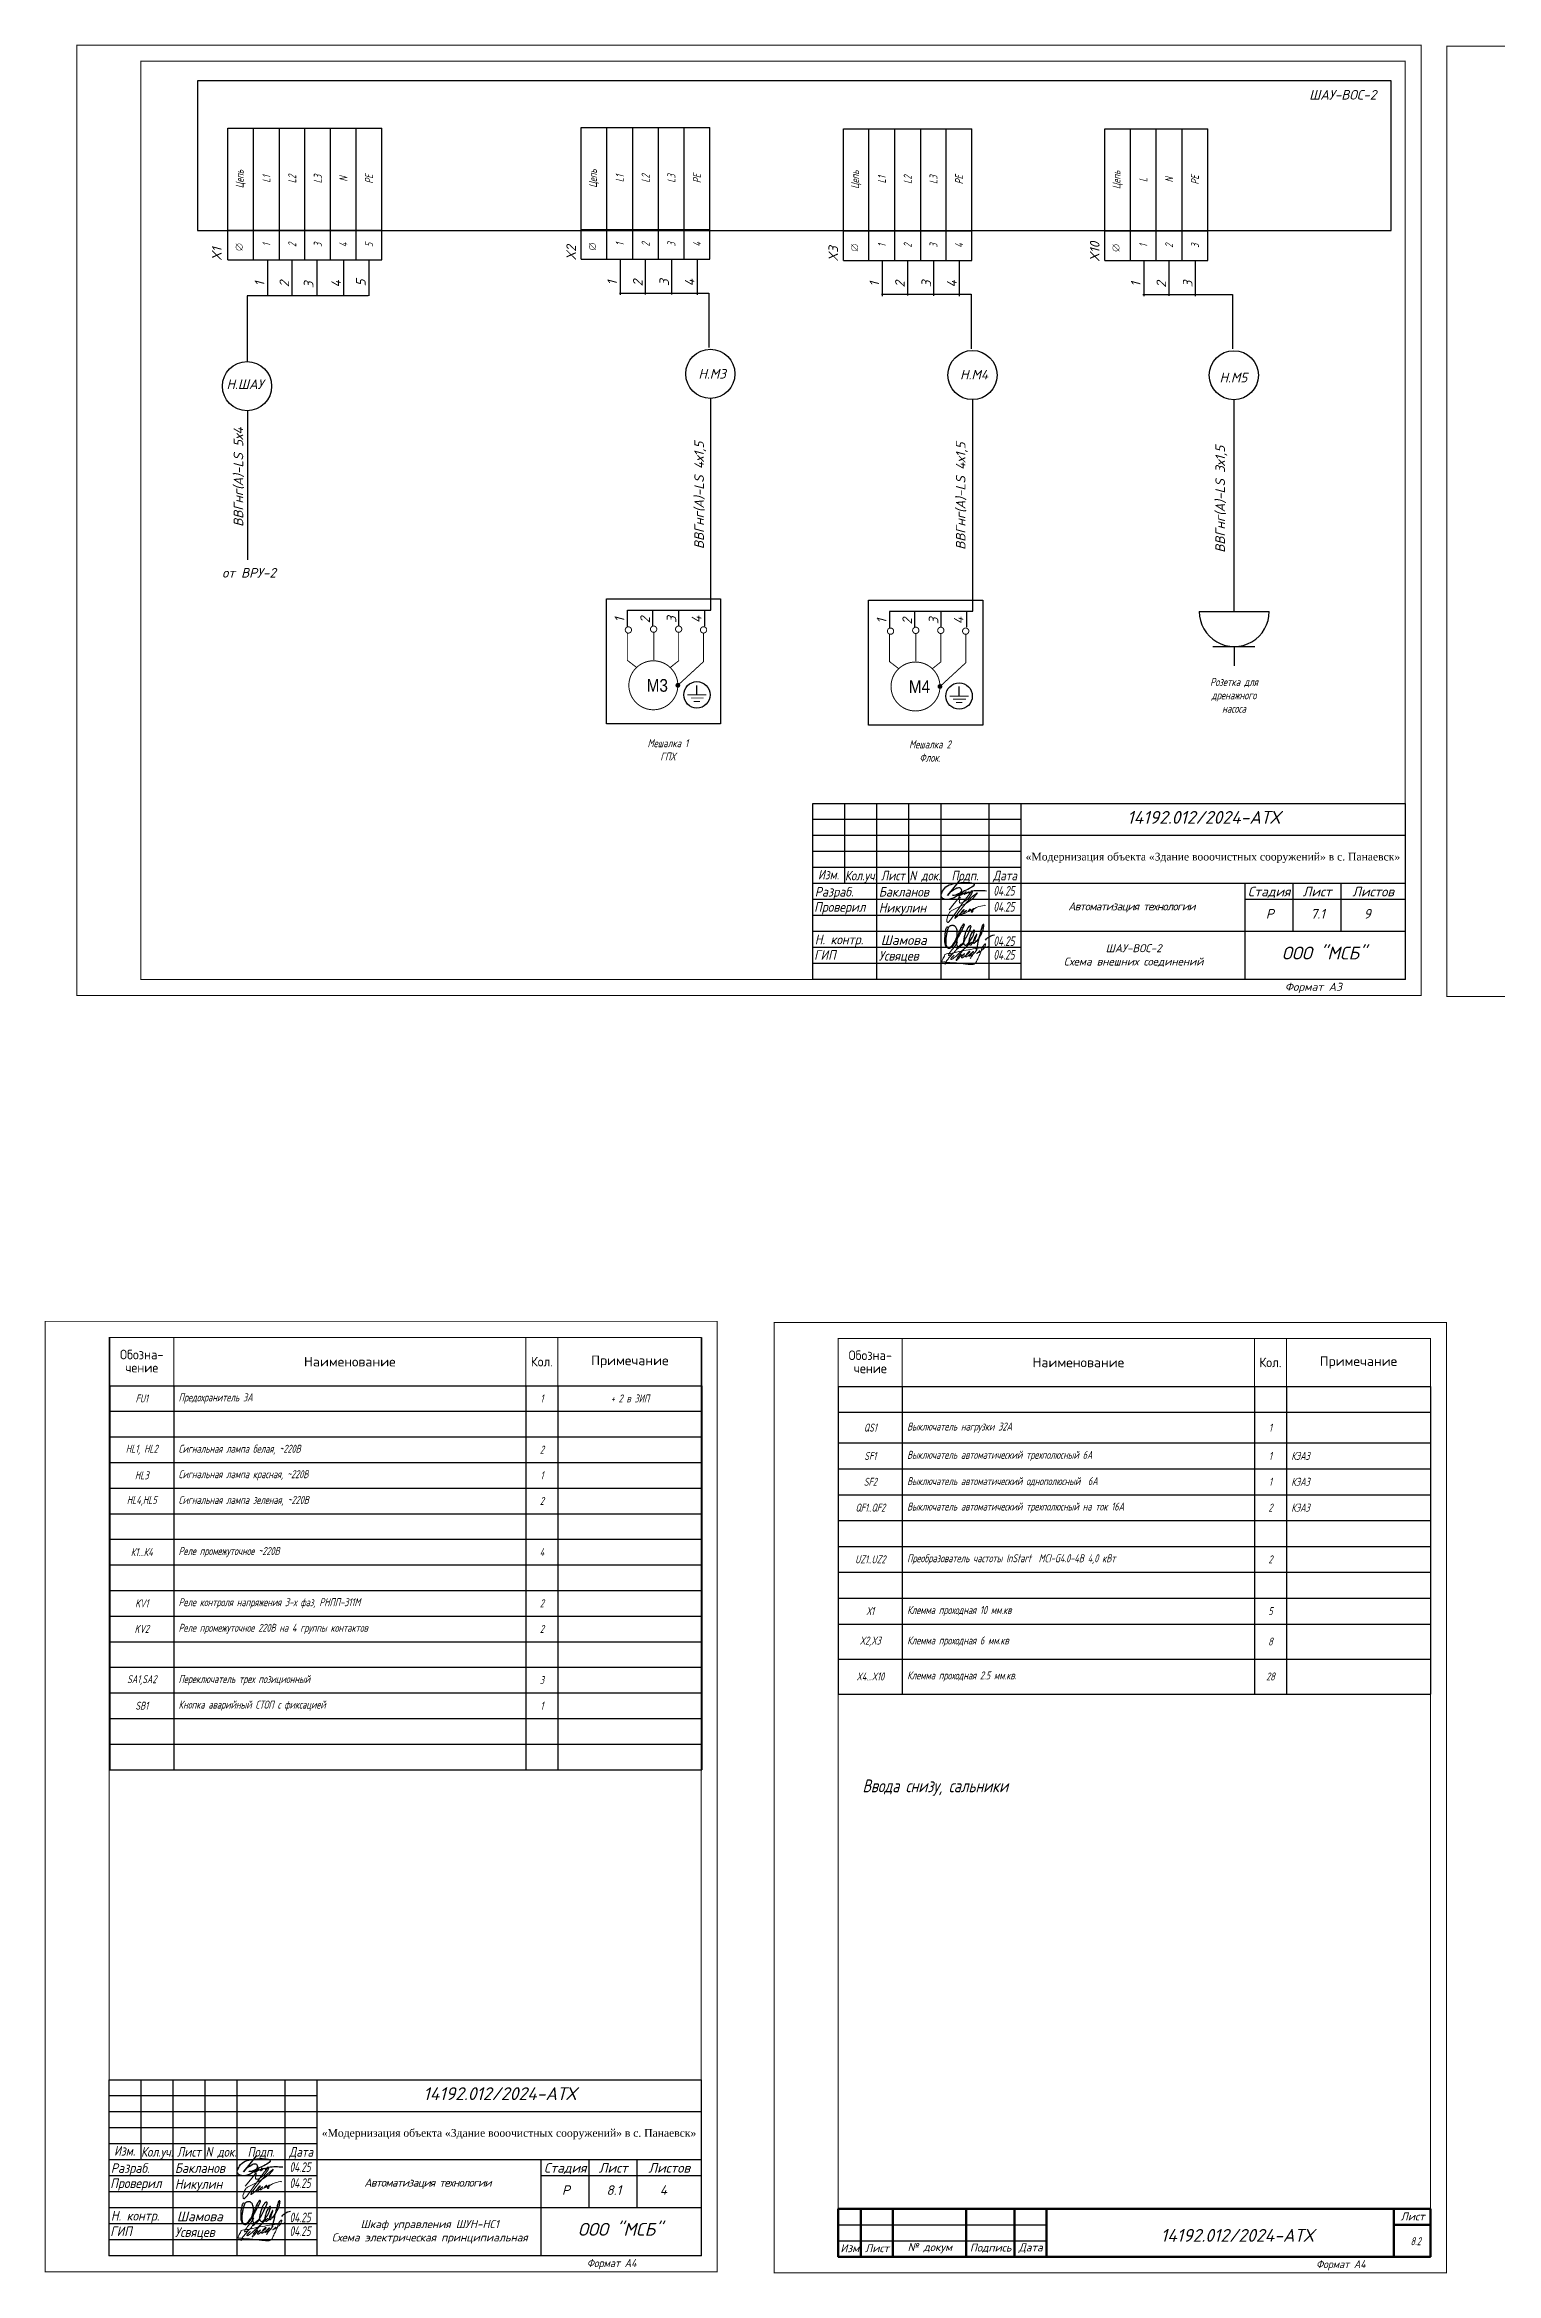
# Model space of a CAD drawing. Header units: millimetres. Extents: x 1510 to 10524, y 7125 to 13164.
# Drawn here: x 3423 to 3876, y 8297 to 8993 of the extents above; entities that cross this region are included whole.
import ezdxf
from ezdxf.enums import TextEntityAlignment as Align

# ---------------------------------------------------------------- set-up
doc = ezdxf.new("R2010")
doc.units = ezdxf.units.MM
doc.header["$LTSCALE"] = 4
doc.set_wipeout_variables(frame=1)
doc.linetypes.add('DASHED', pattern=[0.75, 0.5, -0.25])
doc.linetypes.add('SolidLine', pattern=[0])
for name, color, linetype in [('G', 5, 'Continuous'), ('SYMS', 7, 'Continuous'), ('Вспомогательная', 1, 'Continuous'), ('Текст', 2, 'Continuous')]:
    doc.layers.add(name, color=color, linetype=linetype)
for name, color, linetype, lineweight in [('SHTAMP', 7, 'SolidLine', 25), ('Логотип', 7, 'Continuous', 20), ('Основеая', 5, 'Continuous', 60)]:
    doc.layers.add(name, color=color, linetype=linetype, lineweight=lineweight)
doc.styles.add('Geniso25.100.15', font='geniso.shx', dxfattribs={"oblique": 15, "height": 2.5})
doc.styles.add('ISOCPEUR', font='isocpeui.ttf')
doc.styles.add('SC', font='wromrusc.shx', dxfattribs={"width": 0.8, "height": 2.5})
doc.styles.add('Simplex00.10.00', font='simplex.shx')
doc.styles.add('Simplex25.085.15', font='', dxfattribs={"width": 0.85, "oblique": 15, "height": 2.5})
doc.styles.add('Simplex30.100.00', font='simplex.shx', dxfattribs={"height": 3})
doc.styles.add('ГОСТ', font='isocpeur.ttf', dxfattribs={"oblique": 15})
doc.styles.add('Стиль мой-1', font='', dxfattribs={"width": 0.85, "oblique": 15, "height": 2.5})
doc.styles.get('Simplex25.085.15').set_extended_font_data('GOST type A')
doc.styles.get('Стиль мой-1').set_extended_font_data('GOST type A')

# ---------------------------------------------------------------- blocks, each defined once
blk = doc.blocks.new('*U12')
at = {"color": 0, "linetype": 'Continuous', "lineweight": -2, "const_width": 0.3}
blk.add_lwpolyline([(0, -15), (185, -15), (185, 0), (0, 0)], close=True, dxfattribs=at)
at = {"color": 0, "linetype": 'Continuous', "lineweight": -2, "ltscale": 0.85, "const_width": 0.3}
for points in [[(20, 0), (20, -15)], [(130, 0), (130, -15)], [(140, 0), (140, -15)]]:
    blk.add_lwpolyline(points, dxfattribs=at)
at = {"color": 0, "linetype": 'Continuous', "ltscale": 10, "style": 'Simplex30.100.00', "width": 0.9}
for s, p in [('Обозна-', (10, -5.26)), ('Кол.', (135, -7.5)), ('чение', (10, -9.37))]:
    blk.add_text(s, height=3, dxfattribs=at).set_placement(p, align=Align.MIDDLE)
at = {"color": 0, "linetype": 'Continuous', "ltscale": 10, "style": 'Simplex30.100.00'}
for s, p in [('Наименование', (75, -7.5)), ('Примечание', (162.5, -7.5))]:
    blk.add_text(s, height=3, dxfattribs=at).set_placement(p, align=Align.MIDDLE)
blk = doc.blocks.new('*T226')
at = {"color": 0, "linetype": 'ByBlock', "lineweight": -2, "transparency": 16777216}
for p, q in [((0, 0), (185, 0)), ((0, 0), (0, -120)), ((20, 0), (20, -120)), ((130, 0), (130, -120)), ((140, 0), (140, -120)), ((185, 0), (185, -120)), ((0, -8), (185, -8)), ((0, -16), (185, -16)), ((0, -24), (185, -24)), ((0, -32), (185, -32)), ((0, -40), (185, -40)), ((0, -48), (185, -48)), ((0, -56), (185, -56)), ((0, -64), (185, -64)), ((0, -72), (185, -72)), ((0, -80), (185, -80)), ((0, -88), (185, -88)), ((0, -96), (185, -96)), ((0, -104), (185, -104)), ((0, -112), (185, -112)), ((0, -120), (185, -120))]:
    blk.add_line(p, q, dxfattribs=at)
at = {"color": 0, "linetype": 'Continuous', "lineweight": -2, "transparency": 16777216, "char_height": 2.5, "style": 'Simplex25.085.15'}
for s, insert, width, attachment_point in [('FU1', (10, -4), 17, 5), ('Предохранитель 3А', (21.5, -4), 107, 4), ('1', (135, -4), 7, 5), ('+ 2 в ЗИП', (162.5, -4), 42, 5), ('HL1, HL2', (10, -20), 17, 5), ('Сигнальная лампа белая, ~220B', (21.5, -20), 107, 4), ('2', (135, -20), 7, 5), ('HL3', (10, -28), 17, 5), ('Сигнальная лампа красная, ~220B', (21.5, -28), 107, 4), ('1', (135, -28), 7, 5), ('HL4,HL5', (10, -36), 17, 5), ('Сигнальная лампа зеленая, ~220B', (21.5, -36), 107, 4), ('2', (135, -36), 7, 5), ('К1...К4', (10, -52), 17, 5), ('Реле промежуточное ~220В', (21.5, -52), 107, 4), ('4', (135, -52), 7, 5), ('KV1', (10, -68), 17, 5), ('Реле контроля напряжения 3-х фаз, РНПП-311M', (21.5, -68), 107, 4), ('2', (135, -68), 7, 5), ('KV2', (10, -76), 17, 5), ('Реле промежуточное 220В на 4 группы контактов', (21.5, -76), 107, 4), ('2', (135, -76), 7, 5), ('SA1,SA2', (10, -92), 17, 5), ('Переключатель трех позиционный', (21.5, -92), 107, 4), ('3', (135, -92), 7, 5), ('SB1', (10, -100), 17, 5), ('Кнопка аварийный СТОП с фиксацией', (21.5, -100), 107, 4), ('1', (135, -100), 7, 5)]:
    blk.add_mtext(s, dxfattribs=dict(at, insert=insert, width=width, attachment_point=attachment_point))
blk = doc.blocks.new('Формат А4')
at = {"color": 0, "linetype": 'Continuous', "const_width": 0.3}
for points in [[(0, 0), (210, 0), (210, -297), (0, -297)], [(20, -292), (20, -5), (205, -5), (205, -292)]]:
    blk.add_lwpolyline(points, close=True, dxfattribs=at)
at = {"color": 0, "linetype": 'Continuous', "style": 'Geniso25.100.15', "oblique": 15}
blk.add_text('Формат А4', height=2.5, dxfattribs=at).set_placement((177, -294.25), align=Align.MIDDLE_CENTER)
blk = doc.blocks.new('*T227')
at = {"color": 0, "linetype": 'ByBlock', "lineweight": -2, "transparency": 16777216}
for p, q in [((0, 0), (185, 0)), ((0, 0), (0, -96.11)), ((20, 0), (20, -96.11)), ((130, 0), (130, -96.11)), ((140, 0), (140, -96.11)), ((185, 0), (185, -96.11)), ((0, -8.08), (185, -8.08)), ((0, -17.68), (185, -17.68)), ((0, -25.76), (185, -25.76)), ((0, -33.84), (185, -33.84)), ((0, -41.92), (185, -41.92)), ((0, -50), (185, -50)), ((0, -58.08), (185, -58.08)), ((0, -66.16), (185, -66.16)), ((0, -74.24), (185, -74.24)), ((0, -85.18), (185, -85.18)), ((0, -96.11), (185, -96.11))]:
    blk.add_line(p, q, dxfattribs=at)
at = {"color": 0, "linetype": 'Continuous', "lineweight": -2, "transparency": 16777216, "char_height": 2.5, "style": 'Simplex25.085.15'}
for s, insert, width, attachment_point in [('QS1', (10, -12.88), 17, 5), ('Выключатель нагрузки 32А', (21.5, -12.88), 107, 4), ('1', (135, -12.88), 7, 5), ('SF1', (10, -21.72), 17, 5), ('Выключатель автоматический трехполюсный 6А ', (21.5, -21.72), 107, 4), ('1', (135, -21.72), 7, 5), ('КЭАЗ', (141.5, -21.72), 42, 4), ('SF2', (10, -29.8), 17, 5), ('Выключатель автоматический однополюсный  6А', (21.5, -29.8), 107, 4), ('1', (135, -29.8), 7, 5), ('КЭАЗ', (141.5, -29.8), 42, 4), ('QF1..QF2', (10, -37.88), 17, 5), ('Выключатель автоматический трехполюсный на ток 16А', (21.5, -37.88), 107, 4), ('2', (135, -37.88), 7, 5), ('КЭАЗ', (141.5, -37.88), 42, 4), ('UZ1..UZ2', (10, -54.04), 17, 5), ('Преобразователь частоты InStart  MCI-G4.0-4B 4,0 кВт', (21.5, -54.04), 107, 4), ('2', (135, -54.04), 7, 5), ('Х1', (10, -70.2), 17, 5), ('Клемма проходная 10 мм.кв', (21.5, -70.2), 107, 4), ('5', (135, -70.2), 7, 5), ('X2,X3', (10, -79.71), 17, 5), ('Клемма проходная 6 мм.кв', (21.5, -79.71), 107, 4), ('8', (135, -79.71), 7, 5), ('X4...X10', (10, -90.64), 17, 5), ('Клемма проходная 2.5 мм.кв.', (21.5, -90.64), 107, 4), ('28', (135, -90.64), 7, 5)]:
    blk.add_mtext(s, dxfattribs=dict(at, insert=insert, width=width, attachment_point=attachment_point))
blk = doc.blocks.new('Формат А3')
at = {"color": 0, "linetype": 'Continuous', "const_width": 0.3}
for points in [[(-420, 297), (0, 297), (0, 0), (-420, 0)], [(-400, 5), (-400, 292), (-5, 292), (-5, 5)]]:
    blk.add_lwpolyline(points, close=True, dxfattribs=at)
at = {"color": 0, "linetype": 'Continuous', "style": 'Simplex00.10.00', "oblique": 15}
blk.add_text('Формат А3', height=2.5, dxfattribs=at).set_placement((-33.67, 2.75), align=Align.MIDDLE_CENTER)
blk = doc.blocks.new('*T270')
at = {"color": 0, "linetype": 'ByBlock', "lineweight": -2, "transparency": 16777216}
for p, q in [((0, 0), (0, 41.14)), ((0, 41.14), (48.08, 41.14)), ((8, 0), (8, 41.14)), ((16.08, 0), (16.08, 41.14)), ((24.08, 0), (24.08, 41.14)), ((32.08, 0), (32.08, 41.14)), ((40.08, 0), (40.08, 41.14)), ((48.08, 0), (48.08, 41.14)), ((0, 9.29), (48.08, 9.29))]:
    blk.add_line(p, q, dxfattribs=at)
at = {"color": 0, "lineweight": -2, "transparency": 16777216}
blk.add_line((0, 0), (48.08, 0), dxfattribs=at)
at = {"color": 0, "linetype": 'Continuous', "lineweight": -2, "transparency": 16777216, "char_height": 2.5, "attachment_point": 5, "rotation": 90, "style": 'Simplex25.085.15'}
for s, insert, width in [('Цепь', (4, 25.21), 28.8496), ('L1', (12.04, 25.21), 28.8496), ('L2', (20.08, 25.21), 28.8496), ('L3', (28.08, 25.21), 28.8496), ('N', (36.08, 25.21), 28.8496), ('PE', (44.08, 25.21), 28.8496), ('1', (12.04, 4.64), 6.286), ('2', (20.08, 4.64), 6.286), ('3', (28.08, 4.64), 6.286), ('4', (36.08, 4.64), 6.286), ('5', (44.08, 4.64), 6.286)]:
    blk.add_mtext(s, dxfattribs=dict(at, insert=insert, width=width))
blk = doc.blocks.new('Клеммное соединение')
at = {"linetype": 'Continuous'}
blk.add_wipeout([(0, -1), (-0.44, -0.9), (-0.6, -0.8), (-0.71, -0.7), (-0.8, -0.6), (-0.87, -0.5), (-0.92, -0.4), (-0.95, -0.3), (-0.98, -0.2), (-0.99, -0.1), (-0.99, 0), (-0.99, 0.1), (-0.98, 0.2), (-0.95, 0.3), (-0.92, 0.4), (-0.87, 0.5), (-0.8, 0.6), (-0.71, 0.7), (-0.6, 0.8), (-0.44, 0.9), (0, 1), (0.44, 0.9), (0.6, 0.8), (0.71, 0.7), (0.8, 0.6), (0.87, 0.5), (0.92, 0.4), (0.95, 0.3), (0.98, 0.2), (0.99, 0.1), (1, 0), (0.99, -0.1), (0.98, -0.2), (0.95, -0.3), (0.92, -0.4), (0.87, -0.5), (0.8, -0.6), (0.71, -0.7), (0.6, -0.8), (0.44, -0.9)], dxfattribs=at)
at = {"color": 0, "linetype": 'Continuous', "lineweight": -2, "const_width": 0.15}
blk.add_lwpolyline([(-1.06, -1.06), (1.06, 1.06)], dxfattribs=at)
blk.add_lwpolyline([(-1, 0, 1), (1, 0, 1)], format="xyb", close=True, dxfattribs=at)
blk = doc.blocks.new('*T308')
at = {"color": 0, "linetype": 'ByBlock', "lineweight": -2, "transparency": 16777216}
for p, q in [((0, 0), (0, 41.14)), ((0, 41.14), (40.16, 41.14)), ((8, 0), (8, 41.14)), ((16.08, 0), (16.08, 41.14)), ((24.16, 0), (24.16, 41.14)), ((32.16, 0), (32.16, 41.14)), ((40.16, 0), (40.16, 41.14)), ((0, 9.29), (40.16, 9.29))]:
    blk.add_line(p, q, dxfattribs=at)
at = {"color": 0, "lineweight": -2, "transparency": 16777216}
blk.add_line((0, 0), (40.16, 0), dxfattribs=at)
at = {"color": 0, "linetype": 'Continuous', "lineweight": -2, "transparency": 16777216, "char_height": 2.5, "attachment_point": 5, "rotation": 90, "style": 'Simplex25.085.15'}
for s, insert, width in [('Цепь', (4, 25.21), 28.8496), ('L1', (12.04, 25.21), 28.8496), ('L2', (20.12, 25.21), 28.8496), ('L3', (28.16, 25.21), 28.8496), ('PE', (36.16, 25.21), 28.8496), ('1', (12.04, 4.64), 6.286), ('2', (20.12, 4.64), 6.286), ('3', (28.16, 4.64), 6.286), ('4', (36.16, 4.64), 6.286)]:
    blk.add_mtext(s, dxfattribs=dict(at, insert=insert, width=width))
blk = doc.blocks.new('*T309')
at = {"color": 0, "linetype": 'ByBlock', "lineweight": -2, "transparency": 16777216}
for p, q in [((0, 0), (0, 41.14)), ((0, 41.14), (40.16, 41.14)), ((8, 0), (8, 41.14)), ((16.08, 0), (16.08, 41.14)), ((24.16, 0), (24.16, 41.14)), ((32.16, 0), (32.16, 41.14)), ((40.16, 0), (40.16, 41.14)), ((0, 9.29), (40.16, 9.29))]:
    blk.add_line(p, q, dxfattribs=at)
at = {"color": 0, "lineweight": -2, "transparency": 16777216}
blk.add_line((0, 0), (40.16, 0), dxfattribs=at)
at = {"color": 0, "linetype": 'Continuous', "lineweight": -2, "transparency": 16777216, "char_height": 2.5, "attachment_point": 5, "rotation": 90, "style": 'Simplex25.085.15'}
for s, insert, width in [('Цепь', (4, 25.21), 28.8496), ('L1', (12.04, 25.21), 28.8496), ('L2', (20.12, 25.21), 28.8496), ('L3', (28.16, 25.21), 28.8496), ('PE', (36.16, 25.21), 28.8496), ('1', (12.04, 4.64), 6.286), ('2', (20.12, 4.64), 6.286), ('3', (28.16, 4.64), 6.286), ('4', (36.16, 4.64), 6.286)]:
    blk.add_mtext(s, dxfattribs=dict(at, insert=insert, width=width))
blk = doc.blocks.new('A$C67075CCA')
at = {"layer": 'Логотип', "color": 145, "lineweight": 15}
for points in [[(4.88, 7.15), (4.1, 5.86), (2.99, 4.52), (2.4, 3.68), (2.24, 3.43), (2.06, 3.04), (2.09, 2.83), (2.4, 2.91), (3.21, 3.31), (4.29, 4.43), (5.38, 5.75), (5.81, 6.13), (6.33, 6.54), (6.55, 6.54), (5.84, 5.79), (5.18, 5.15), (4.56, 4.72)], [(3.85, 2.96), (3.53, 2.68), (3.08, 2.24), (2.83, 1.9), (2.75, 1.71), (2.79, 1.65), (2.95, 1.64), (3.35, 1.85), (4.3, 2.56), (5.36, 3.53), (7.27, 5.24), (8.03, 6.02), (8.99, 6.81), (9.2, 6.98), (9.24, 7.01), (9.25, 6.99), (9.21, 6.9), (8.53, 6.44), (7.95, 5.92), (7.42, 5.36), (7.06, 5), (6.35, 4.19), (5.74, 3.39), (5.13, 2.67), (4.85, 2.31), (4.82, 2.18), (5.11, 2.48), (5.52, 3.04), (5.85, 3.26), (6, 3.24), (6, 3.11), (5.91, 2.85), (5.34, 2.13), (5.01, 1.71), (4.71, 1.42), (4.56, 1.3), (4.41, 1.33), (4.46, 1.45), (4.98, 2.24), (5.36, 2.86), (5.72, 3.19), (5.88, 3.25), (6.02, 3.24), (6.01, 3.12), (5.9, 2.8), (5.69, 2.53), (6.01, 2.74), (6.37, 2.96), (6.66, 3.1), (6.9, 3.35), (7.01, 3.43), (6.51, 2.86), (6.32, 2.66), (6.17, 2.44), (6.09, 2.28), (6.13, 2.11), (6.38, 2.15), (6.94, 2.57), (7.7, 3.08), (8.14, 3.43), (8.54, 3.78), (8.69, 3.97), (8.74, 4.1), (8.74, 4.22), (8.66, 4.24), (8.5, 4.12), (8.16, 3.8), (7.63, 3.18), (7.39, 2.73), (7.35, 2.5), (7.41, 2.44), (7.86, 2.6), (8.91, 3.21), (9.49, 3.64), (9.77, 3.84), (9.86, 4.07), (9.83, 4.12), (9.5, 3.85), (9.17, 3.56), (8.65, 3.08), (8.43, 2.78), (8.45, 2.66), (8.58, 2.67), (8.85, 2.79), (9.04, 2.91), (9.31, 3.07), (10.08, 3.6), (10.49, 4.02), (10.78, 4.43), (10.95, 4.69), (10.77, 4.55), (10.55, 4.25), (9.5, 2.9), (8.83, 1.86)], [(14.68, 5.88), (14.59, 5.72), (14.32, 5.54), (13.9, 5.39), (12.32, 5.25), (10.52, 5.01), (7.58, 4.53), (4.57, 3.92), (2.69, 3.51), (0.99, 3.21), (0.97, 3.2), (0.91, 3.09), (0.75, 2.64), (0.39, 2.01), (0.17, 1.5), (0, 1.08), (0.06, 0.83), (0.58, 0.87), (0.94, 0.82), (2.5, 0.66), (6.63, 0.27), (7.37, 0.17), (8.98, 0.01), (9.73, 0.04), (10.43, 0.44), (11, 1.49), (11.66, 2.81), (12.3, 4.37), (12.76, 5.66), (13.17, 6.18), (13.37, 6.43), (13.51, 6.47), (13.61, 6.44), (13.65, 6.35), (13.6, 6.17), (13.32, 5.44), (12.94, 4.91), (12.31, 4.31), (12.02, 4.04), (11.74, 3.86), (11.47, 3.65), (11.51, 3.77), (11.6, 3.93), (11.7, 4.03), (11.81, 4.16), (11.84, 4.27), (11.84, 4.31), (11.73, 4.27), (11.59, 4.09), (11.5, 3.97), (11.22, 3.77), (11.07, 3.64), (10.85, 3.5), (10.75, 3.43)], [(0.98, 0.05), (0.95, 0.22), (1.03, 0.5), (1.34, 1.02), (2.08, 1.97), (2.48, 2.42), (3.02, 3.02), (3.29, 3.36), (3.48, 3.5)]]:
    blk.add_spline(points, degree=3, dxfattribs=at)
blk = doc.blocks.new('Подпись Шамова')
for points in [[(107, 385), (99, 387), (86, 381), (75, 364), (65, 338), (55, 284), (48, 215), (46, 134), (49, 94), (69, 32), (78, 25), (108, 14), (122, 16), (163, 38), (191, 65), (217, 102), (244, 149), (265, 206), (271, 234), (274, 270), (273, 296), (270, 326), (260, 362), (248, 381), (236, 397), (222, 405), (205, 412), (179, 412), (156, 407), (137, 399), (123, 385), (114, 371), (98, 331), (91, 301), (81, 261), (76, 231), (70, 193), (67, 137), (69, 83), (70, 67), (89, 27), (94, 19), (110, 10), (127, 5), (150, 12), (175, 30), (198, 55), (219, 84), (236, 110), (268, 163), (302, 226), (344, 304), (377, 367), (394, 404), (398, 416), (399, 425), (396, 432), (389, 435), (378, 433), (369, 421), (358, 404), (338, 370), (320, 333), (309, 305), (297, 272), (287, 240), (278, 206), (271, 180), (261, 145), (259, 113), (259, 82), (262, 59), (275, 38), (288, 31), (305, 31), (332, 50), (373, 98), (405, 145), (463, 257), (505, 345), (517, 386), (518, 400), (512, 408), (502, 408), (488, 402), (470, 383), (441, 337), (420, 290), (400, 227), (385, 162), (382, 113), (385, 91), (391, 76), (403, 65), (417, 60), (437, 65), (458, 84), (474, 100), (541, 197), (560, 241), (575, 291), (580, 316), (578, 325), (572, 328), (565, 327), (557, 322), (552, 313), (528, 278), (507, 242), (494, 202), (480, 149), (477, 118), (483, 84), (489, 70), (500, 65), (519, 68), (532, 83), (559, 113), (582, 150), (598, 184), (610, 219), (619, 246), (621, 253), (621, 257), (618, 258), (616, 256), (613, 251), (579, 193), (564, 154), (559, 123), (556, 100), (561, 94), (568, 93), (573, 95), (580, 98), (596, 116), (608, 140), (610, 143), (610, 138), (611, 130), (620, 131), (631, 140), (633, 149), (689, 232), (730, 320), (742, 387), (749, 421), (743, 428), (736, 429), (726, 426), (716, 410), (699, 343), (680, 266), (659, 194), (643, 127), (622, 22), (609, -30)], [(777, 150), (800, 186), (853, 220), (894, 238), (935, 243)]]:
    blk.add_open_spline(points, degree=3)
blk = doc.blocks.new('A$C29F847F9')
at = {"color": 152, "ltscale": 1.2, "true_color": 0x2776bb}
for points in [[(72.37, 39.99), (68.43, 34.92), (69.46, 36.25), (70.34, 36.77), (71.05, 37.19, -0.161841), (72.21, 37.44, -0.186099), (72.48, 37.3, -0.075514), (72.68, 36.98, -0.216259), (72.68, 36.26, -0.120334), (71.72, 35.04, -0.109582), (69.08, 33.77, -0.149262), (67.29, 33.89, -0.221189), (66.44, 34.77, -0.16991), (66.44, 35.31, -0.086161), (67.49, 37.2, -0.173054), (69.54, 38.45, -0.059791), (73.56, 39.07, -0.04244), (76.04, 38.93, -0.162135), (76.72, 38.52, -0.37027), (76.72, 38.26, -0.102303), (75.24, 37.11, -0.004186), (71.29, 35.23, -0.088346), (70.48, 35.01, -0.042303), (70.22, 35.01, -0.246683), (70.04, 35.13, -0.460105)], [(72.59, 36.07, 0.022452), (72.32, 35.71, 0.097345), (71.81, 35.01, 0.63499), (71.97, 34.88, -1.190143)], [(71.97, 34.88), (72.21, 34.98, 0.188512), (73.19, 35.92, 0.453926), (73.14, 36.03, 0.310824), (73.04, 36, -0.174295), (72.95, 35.95, 0.334422), (72.41, 35.32, 0.590758), (72.56, 35.23, 0.045009), (73.65, 35.7, 0.07665), (74.17, 35.97, 0.482644), (74.21, 36.09, 0.366251), (74.05, 36.04, 0.060409), (73.69, 35.56, 0.357599), (73.7, 35.41, 0.358337), (73.82, 35.4, -0.011147), (74.32, 35.73, -0.051922), (75.05, 36.13, -0.478557), (75.22, 35.99, -0.265314), (75.14, 35.79, 0.591196), (75.16, 35.65, 0.280952), (75.4, 35.76, -0.013193), (75.69, 36.03, -0.432577), (75.85, 35.95, -1.613204)], [(72.85, 36.14), (72.59, 36.07, 2.56207)], [(75.85, 35.95), (75.82, 36.07, -0.010959), (75.79, 36.2, -0.234724), (75.82, 36.33, -0.184073), (76.01, 36.42, -0.003337), (76.21, 36.44, -0.058082), (80.63, 36.46, 0.074997)]]:
    blk.add_lwpolyline(points, format="xyb", dxfattribs=at)
blk = doc.blocks.new('A$C79DB0C6F')
at = {"color": 152, "lineweight": 20, "true_color": 0x2956c7}
for points in [[(613, 746, -0.73312), (607, 741), (578, 719), (540, 673), (510, 639), (452, 562), (361, 439), (272, 310), (180, 180), (132, 119), (97, 71), (35, 2, -0.100988), (31, 1, -0.161834), (23, 1, -0.001469), (16, 3, -0.175359), (8, 9, -0.045194), (3, 19, -0.086422), (1, 31), (0, 75), (4, 97), (17, 132), (39, 191), (66, 238, -0.087354), (124, 286), (297, 376), (390, 422), (472, 467), (542, 515), (629, 585), (700, 662), (721, 689, 0.098126), (728, 705, 0.455827), (726, 708, 0.15115), (723, 707, 0.051196), (709, 698), (634, 638), (578, 590), (485, 496), (397, 395), (262, 219), (199, 130), (191, 107, 0.114927), (191, 102, 0.234495), (193, 99, 0.374813), (198, 100), (243, 133), (305, 192), (351, 233), (381, 260), (407, 288), (415, 299, 0.118842), (418, 307, 0.254739), (417, 310, 0.245642), (414, 310, 0.022403), (406, 305), (401, 300), (384, 285), (371, 271), (333, 222), (322, 200), (319, 187, 0.212582), (320, 178, 0.263419), (328, 175, 0.109136), (338, 178, -0.005821), (353, 187), (382, 210), (423, 243), (451, 265), (472, 282), (472, 282), (473, 283, 0.390176), (473, 285, 0.271409), (470, 286, 0.034608), (467, 285, 0.081315), (453, 276, 0.016447), (419, 244, 0.122885), (409, 227, 0.174246), (409, 222, 0.181996), (414, 216, 0.324797), (441, 221), (510, 263), (549, 296), (566, 313, 0.257376), (567, 320, 0.432429), (561, 323, 0.070085), (552, 319, 0.079528), (546, 313, 0.004304), (533, 298, -0.01347), (516, 277, 0.221294), (513, 266, 0.154784), (515, 262, 0.251335), (518, 261, 0.054773), (526, 263, 0.035588), (554, 277, -0.002299), (606, 309, 0.060578), (637, 333), (628, 324), (624, 300), (622, 262, -0.152366), (616, 250, -0.170899), (608, 245, -0.141236), (599, 245, -0.175613), (587, 254, -0.291557), (598, 278, 0.049563), (614, 289, -0.05737), (648, 319, -0.045914), (729, 368, -0.02907), (899, 411, -0.09752), (930, 409, -2.988942)], [(56, 303), (180, 453), (301, 609, -0.646336), (318, 605, -0.134175), (315, 574), (301, 515, 0.147399), (303, 488, 0.115209), (314, 470, 0.261253), (330, 466, 0.00194), (381, 479), (453, 526), (512, 572), (534, 596), (604, 693), (620, 736, 0.517761), (613, 746, -0.712166)]]:
    blk.add_lwpolyline(points, format="xyb", dxfattribs=at)
blk = doc.blocks.new('*T411')
at = {"color": 0, "linetype": 'ByBlock', "lineweight": -2, "transparency": 16777216}
for p, q in [((0, 0), (0, 41.14)), ((0, 41.14), (32.16, 41.14)), ((8, 0), (8, 41.14)), ((16.08, 0), (16.08, 41.14)), ((24.16, 0), (24.16, 41.14)), ((32.16, 0), (32.16, 41.14)), ((0, 9.29), (32.16, 9.29))]:
    blk.add_line(p, q, dxfattribs=at)
at = {"color": 0, "lineweight": -2, "transparency": 16777216}
blk.add_line((0, 0), (32.16, 0), dxfattribs=at)
at = {"color": 0, "linetype": 'Continuous', "lineweight": -2, "transparency": 16777216, "char_height": 2.5, "attachment_point": 5, "rotation": 90, "style": 'Simplex25.085.15'}
for s, insert, width in [('Цепь', (4, 25.21), 28.8496), ('L', (12.04, 25.21), 28.8496), ('N', (20.12, 25.21), 28.8496), ('PE', (28.16, 25.21), 28.8496), ('1', (12.04, 4.64), 6.286), ('2', (20.12, 4.64), 6.286), ('3', (28.16, 4.64), 6.286)]:
    blk.add_mtext(s, dxfattribs=dict(at, insert=insert, width=width))

msp = doc.modelspace()

# ---------------------------------------------------------------- linework, layer by layer
at = {"color": 7, "ltscale": 0.2}
msp.add_lwpolyline([(3470.45, 8935.16), (3843.29, 8935.16), (3843.29, 8981.99), (3470.45, 8981.99)], close=True, dxfattribs=at)
at = {"ltscale": 1.2}
for points in [[(3598.19, 8820.09), (3633.83, 8820.09), (3633.83, 8781.04), (3598.19, 8781.04)], [(3680.07, 8819.72), (3715.72, 8819.72), (3715.72, 8780.67), (3680.07, 8780.67)]]:
    msp.add_lwpolyline(points, close=True, dxfattribs=at)
at = {"color": 0, "linetype": 'DASHED', "const_width": 0.298}
for points in [[(3605.04, 8809.4, 1), (3605.04, 8811.35, 1)], [(3612.92, 8809.65, 1), (3612.92, 8811.61, 1)], [(3620.75, 8809.65, 1), (3620.75, 8811.61, 1)], [(3628.52, 8809.41, 1), (3628.52, 8811.37, 1)], [(3686.93, 8809.02, 1), (3686.93, 8810.98, 1)], [(3694.81, 8809.27, 1), (3694.81, 8811.23, 1)], [(3702.63, 8809.27, 1), (3702.63, 8811.23, 1)], [(3710.41, 8809.03, 1), (3710.41, 8810.99, 1)]]:
    msp.add_lwpolyline(points, format="xyb", close=True, dxfattribs=at)
for points in [[(3604.71, 8809.31), (3604.71, 8809.55)], [(3686.6, 8808.94), (3686.6, 8809.17)]]:
    msp.add_lwpolyline(points, dxfattribs=at)
at = {"linetype": 'Continuous', "const_width": 0.298}
for points in [[(3612.96, 8809.74), (3612.96, 8800.94)], [(3604.71, 8809.45), (3604.71, 8800.8)], [(3686.6, 8809.08), (3686.6, 8800.42)], [(3694.85, 8809.36), (3694.85, 8800.57)], [(3623.47, 8790.1), (3629.44, 8790.1)], [(3624.61, 8789.11), (3628.59, 8789.11)], [(3705.36, 8789.73), (3711.33, 8789.73)], [(3706.49, 8788.73), (3710.47, 8788.73)], [(3625.46, 8788.06), (3627.45, 8788.06)], [(3707.35, 8787.69), (3709.34, 8787.69)]]:
    msp.add_lwpolyline(points, dxfattribs=at)
at = {"color": 0, "linetype": 'Continuous', "const_width": 0.298}
for points in [[(3620.75, 8809.65), (3620.75, 8800.6), (3620.75, 8800.6)], [(3628.52, 8809.41), (3628.52, 8800.41), (3628.52, 8800.41)], [(3702.63, 8809.27), (3702.63, 8800.22), (3702.63, 8800.22)], [(3710.41, 8809.03), (3710.41, 8800.04), (3710.41, 8800.04)]]:
    msp.add_lwpolyline(points, dxfattribs=at)
at = {"linetype": 'ByBlock', "const_width": 0.3}
for points in [[(3604.68, 8800.91), (3607.6, 8798.66)], [(3620.88, 8800.85), (3618.11, 8798.64)], [(3628.54, 8800.5), (3620.49, 8793.09)], [(3686.56, 8800.53), (3689.49, 8798.29)], [(3702.77, 8800.48), (3699.99, 8798.26)], [(3710.43, 8800.12), (3702.38, 8792.71)]]:
    msp.add_lwpolyline(points, dxfattribs=at)
for points in [[(3605.19, 8793.09, 1), (3620.49, 8793.09, 1)], [(3687.08, 8792.71, 1), (3702.38, 8792.71, 1)]]:
    msp.add_lwpolyline(points, format="xyb", close=True, dxfattribs=at)
at = {"linetype": 'Continuous', "const_width": 0.746}
for points in [[(3620.12, 8793.09, 1), (3620.86, 8793.09, 1)], [(3702, 8792.71, 1), (3702.75, 8792.71, 1)]]:
    msp.add_lwpolyline(points, format="xyb", close=True, dxfattribs=at)
at = {"ltscale": 1.2}
for points in [[(3626.46, 8790.1), (3626.46, 8793.07)], [(3708.35, 8789.73), (3708.35, 8792.7)]]:
    msp.add_lwpolyline(points, dxfattribs=at)
for centre in [(3626.46, 8790.1), (3708.35, 8789.73)]:
    msp.add_circle(centre, 4.12, dxfattribs=at)
at = {"layer": 'G', "color": 3, "ltscale": 0.2}
msp.add_line((3486.05, 8878.85), (3486.05, 8832.29), dxfattribs=at)
at = {"layer": 'G', "color": 0}
for points in [[(3783.39, 8816.17), (3805.23, 8816.17)], [(3787.57, 8805.17), (3800.72, 8805.17)], [(3794.31, 8805.17), (3794.31, 8799.16)]]:
    msp.add_lwpolyline(points, dxfattribs=at)
msp.add_arc((3794.31, 8816.09), 10.92, 179.56295, 0.43705, dxfattribs=at)
at = {"layer": 'SHTAMP', "color": 0}
for points in [[(3662.7, 8756.13), (3847.7, 8756.13), (3847.7, 8701.13), (3662.7, 8701.13), (3662.7, 8756.13)], [(3672.7, 8731.13), (3672.7, 8756.13)], [(3682.7, 8701.13), (3682.7, 8756.13)], [(3692.7, 8731.13), (3692.7, 8756.13)], [(3702.7, 8701.13), (3702.7, 8756.13)], [(3717.7, 8701.13), (3717.7, 8756.13)], [(3727.7, 8701.13), (3727.7, 8756.13)], [(3727.7, 8751.13), (3662.7, 8751.13)], [(3727.7, 8746.13), (3662.7, 8746.13)], [(3727.7, 8741.13), (3662.7, 8741.13)], [(3847.7, 8746.13), (3727.7, 8746.13)], [(3727.7, 8736.13), (3662.7, 8736.13)], [(3847.7, 8731.13), (3662.7, 8731.13)], [(3727.7, 8726.13), (3662.7, 8726.13)], [(3797.7, 8701.13), (3797.7, 8731.13)], [(3847.7, 8726.13), (3797.7, 8726.13)], [(3812.7, 8716.13), (3812.7, 8731.13)], [(3827.7, 8716.13), (3827.7, 8731.13)], [(3727.7, 8721.13), (3662.7, 8721.13)], [(3727.7, 8716.13), (3662.7, 8716.13)], [(3847.7, 8716.13), (3727.7, 8716.13)], [(3727.7, 8711.13), (3662.7, 8711.13)], [(3727.7, 8706.13), (3662.7, 8706.13)], [(3442.81, 8357.35), (3627.81, 8357.35), (3627.81, 8302.35), (3442.81, 8302.35), (3442.81, 8357.35)], [(3452.81, 8332.35), (3452.81, 8357.35)], [(3462.81, 8302.35), (3462.81, 8357.35)], [(3472.81, 8332.35), (3472.81, 8357.35)], [(3482.81, 8302.35), (3482.81, 8357.35)], [(3497.81, 8302.35), (3497.81, 8357.35)], [(3507.81, 8302.35), (3507.81, 8357.35)], [(3507.81, 8352.35), (3442.81, 8352.35)], [(3507.81, 8347.35), (3442.81, 8347.35)], [(3627.81, 8347.35), (3507.81, 8347.35)], [(3507.81, 8342.35), (3442.81, 8342.35)], [(3507.81, 8337.35), (3442.81, 8337.35)], [(3627.81, 8332.35), (3442.81, 8332.35)], [(3577.81, 8302.35), (3577.81, 8332.35)], [(3592.81, 8317.35), (3592.81, 8332.35)], [(3607.81, 8317.35), (3607.81, 8332.35)], [(3507.81, 8327.35), (3442.81, 8327.35)], [(3507.81, 8322.35), (3442.81, 8322.35)], [(3627.81, 8327.35), (3577.81, 8327.35)], [(3507.81, 8317.35), (3442.81, 8317.35)], [(3627.81, 8317.35), (3507.81, 8317.35)], [(3507.81, 8312.35), (3442.81, 8312.35)], [(3507.81, 8307.35), (3442.81, 8307.35)]]:
    msp.add_lwpolyline(points, dxfattribs=at)
at = {"layer": 'SYMS', "linetype": 'Continuous', "ltscale": 0.2}
for p, q in [((3492.32, 8925.9), (3492.32, 8914.74)), ((3499.91, 8925.9), (3499.91, 8914.91)), ((3507.66, 8926.07), (3507.66, 8914.91)), ((3516.09, 8925.84), (3516.09, 8914.85)), ((3523.98, 8925.92), (3523.98, 8914.76)), ((3602.47, 8926.21), (3602.47, 8915.05)), ((3610.33, 8926.21), (3610.33, 8915.22)), ((3618.51, 8926.21), (3618.51, 8915.14)), ((3626.49, 8926.12), (3626.49, 8915.05)), ((3684.36, 8925.84), (3684.36, 8914.68)), ((3692.22, 8925.84), (3692.22, 8914.85)), ((3700.4, 8925.84), (3700.4, 8914.77)), ((3708.38, 8925.74), (3708.38, 8914.68)), ((3766.02, 8925.78), (3766.02, 8914.62)), ((3773.88, 8925.78), (3773.88, 8914.79)), ((3782.07, 8925.78), (3782.07, 8914.71)), ((3604.7, 8816.52), (3604.7, 8811.5)), ((3612.55, 8816.52), (3612.55, 8811.67)), ((3620.74, 8816.52), (3620.74, 8811.59)), ((3628.77, 8816.52), (3628.77, 8811.59)), ((3686.58, 8816.15), (3686.58, 8811.13)), ((3694.44, 8816.15), (3694.44, 8811.29)), ((3702.63, 8816.15), (3702.63, 8811.22)), ((3710.66, 8816.15), (3710.66, 8811.22))]:
    msp.add_line(p, q, dxfattribs=at)
at = {"layer": 'SYMS', "linetype": 'Continuous', "lineweight": 30, "ltscale": 0.2}
for points in [[(3523.78, 8914.75), (3485.91, 8914.75), (3485.91, 8894.21)], [(3602.22, 8915.66), (3630.22, 8915.66), (3630.22, 8898.64)], [(3684.11, 8915.28), (3712.11, 8915.28), (3712.11, 8898.26)], [(3765.77, 8915.22), (3793.77, 8915.22), (3793.77, 8898.2)], [(3604.76, 8816.61), (3630.76, 8816.61), (3630.76, 8882.68)], [(3686.65, 8816.23), (3712.65, 8816.23), (3712.65, 8882.31)], [(3794.31, 8816.17), (3794.31, 8816.17), (3794.31, 8882.25)]]:
    msp.add_lwpolyline(points, dxfattribs=at)
at = {"layer": 'SYMS', "linetype": 'Continuous', "ltscale": 0.2}
for centre in [(3485.91, 8886.53), (3630.64, 8890.39), (3712.53, 8890.02), (3794.19, 8889.96)]:
    msp.add_circle(centre, 7.68, dxfattribs=at)
at = {"layer": 'Вспомогательная', "color": 7}
for p, q in [((3670.61, 8312.02), (3735.61, 8312.02)), ((3670.61, 8307.02), (3735.61, 8307.02)), ((3670.61, 8302.02), (3735.61, 8302.02))]:
    msp.add_line(p, q, dxfattribs=at)
at = {"layer": 'Основеая', "color": 7}
for p, q in [((3670.61, 8317.02), (3670.61, 8302.02)), ((3855.61, 8317.02), (3670.61, 8317.02)), ((3677.61, 8317.02), (3677.61, 8302.02)), ((3687.61, 8317.02), (3687.61, 8302.02)), ((3710.61, 8317.02), (3710.61, 8302.02)), ((3725.61, 8317.02), (3725.61, 8302.02)), ((3735.61, 8317.02), (3735.61, 8302.02)), ((3844.18, 8317.02), (3844.18, 8302.02)), ((3855.61, 8317.02), (3855.61, 8302.02)), ((3844.18, 8312.02), (3855.61, 8312.02)), ((3855.61, 8302.02), (3670.61, 8302.02))]:
    msp.add_line(p, q, dxfattribs=at)

# ---------------------------------------------------------------- block references
for name, p in [('Формат А3', (3852.7, 8696.13)), ('Формат А3', (4280.68, 8695.81)), ('*T270', (3479.93, 8926.04)), ('*T308', (3590.3, 8926.21)), ('*T309', (3672.19, 8925.84)), ('*T411', (3753.85, 8925.78)), ('Формат А4', (3422.81, 8594.35)), ('Формат А4', (3650.61, 8594.02)), ('*U12', (3443.02, 8589.25)), ('*U12', (3670.61, 8589.02)), ('*T226', (3443.02, 8574.25)), ('*T227', (3670.61, 8574.02))]:
    msp.add_blockref(name, p)
at = {"ltscale": 1.2}
for name, p in [('A$C29F847F9', (3636.31, 8692.44)), ('A$C67075CCA', (3703, 8705.81)), ('A$C29F847F9', (3416.42, 8293.66)), ('A$C67075CCA', (3483.11, 8307.03))]:
    msp.add_blockref(name, p, dxfattribs=at)
for name, p, xscale, yscale, zscale in [('A$C79DB0C6F', (3704.52, 8718.99), 0.013, 0.013, 1.3), ('Подпись Шамова', (3703, 8710.81), 0.01754436356043352, 0.01754436356043352, 0.01754436356043352), ('A$C79DB0C6F', (3484.64, 8320.21), 0.013, 0.013, 1.3), ('Подпись Шамова', (3483.11, 8312.03), 0.01754436356043352, 0.01754436356043352, 0.01754436356043352)]:
    msp.add_blockref(name, p, dxfattribs=dict(xscale=xscale, yscale=yscale, zscale=zscale))

# ---------------------------------------------------------------- texts
at = {"linetype": 'Continuous', "style": 'SC', "width": 0.9}
for s, p in [('M3', (3610.74, 8791.06)), ('M4', (3692.63, 8790.68))]:
    msp.add_text(s, height=3.98, dxfattribs=at).set_placement(p)
at = {"color": 7, "lineweight": 25, "insert": (3849.37, 8308.18), "char_height": 2.5, "attachment_point": 1, "style": 'Стиль мой-1'}
msp.add_mtext_dynamic_manual_height_columns('8.2', width=5.3031, gutter_width=12.5, heights=[0], dxfattribs=at)
at = {"layer": 'SHTAMP', "color": 0, "style": 'ISOCPEUR'}
for s, height, p in [('14192.012/2024-АТХ', 4, (3784.72, 8749.82)), ('Р', 3, (3805.4, 8720.19)), ('7.1', 3, (3820.4, 8720.19)), ('9', 3, (3835.87, 8720.19)), ('ООО "МСБ"', 4, (3822.37, 8707.43)), ('14192.012/2024-АТХ', 4, (3564.83, 8351.04)), ('Р', 3, (3585.51, 8321.41)), ('8.1', 3, (3600.51, 8321.41)), ('4', 3, (3615.98, 8321.41)), ('ООО "МСБ"', 4, (3602.48, 8308.65)), ('14192.012/2024-АТХ', 4, (3795.2, 8306.76))]:
    msp.add_text(s, height=height, dxfattribs=at).set_placement(p, align=Align.CENTER)
at = {"layer": 'SHTAMP', "color": 0, "style": 'ISOCPEUR', "width": 0.829916}
for p, p2 in [((3664.28, 8732.44), (3670.85, 8732.44)), ((3444.39, 8333.66), (3450.96, 8333.66))]:
    msp.add_text('Изм.', height=3, dxfattribs=at).set_placement(p, p2, align=Align.FIT)
at = {"layer": 'SHTAMP', "color": 0, "style": 'ISOCPEUR'}
for s, width, p in [('Кол.уч.', 0.829916, (3677.7, 8733.63)), ('Лист', 0.829916, (3687.7, 8733.63)), ('N док.', 0.829916, (3697.7, 8733.63)), ('Подп.', 0.829916, (3710.2, 8733.63)), ('Дата', 0.829916, (3722.7, 8733.63)), ('04.25', 0.7, (3722.41, 8728.87)), ('04.25', 0.7, (3722.41, 8723.87)), ('04.25', 0.7, (3722.41, 8713.13)), ('04.25', 0.7, (3722.41, 8708.87)), ('Кол.уч.', 0.829916, (3457.81, 8334.85)), ('Лист', 0.829916, (3467.81, 8334.85)), ('N док.', 0.829916, (3477.81, 8334.85)), ('Подп.', 0.829916, (3490.31, 8334.85)), ('Дата', 0.829916, (3502.81, 8334.85)), ('04.25', 0.7, (3502.52, 8330.09)), ('04.25', 0.7, (3502.52, 8325.09)), ('04.25', 0.7, (3502.52, 8314.35)), ('04.25', 0.7, (3502.52, 8310.09))]:
    msp.add_text(s, height=3, dxfattribs=dict(at, width=width)).set_placement(p, align=Align.MIDDLE_CENTER)
at = {"layer": 'SHTAMP', "color": 0, "style": 'ISOCPEUR', "width": 0.9}
for s, p in [('Разраб.', (3663.28, 8728.57)), ('Бакланов', (3683.28, 8728.57)), ('Никулин', (3683.28, 8723.57)), ('Н. контр.', (3663.28, 8713.67)), ('Усвяцев', (3683.28, 8708.57)), ('Разраб.', (3443.39, 8329.79)), ('Бакланов', (3463.39, 8329.79)), ('Никулин', (3463.39, 8324.79)), ('Н. контр.', (3443.39, 8314.89)), ('Усвяцев', (3463.39, 8309.79))]:
    msp.add_text(s, height=3, dxfattribs=at).set_placement(p, align=Align.MIDDLE_LEFT)
at = {"layer": 'SHTAMP', "color": 0, "style": 'ISOCPEUR'}
for s, p in [('Стадия', (3805.2, 8728.63)), ('Лист', (3820.2, 8728.63)), ('Листов', (3837.7, 8728.63)), ('Стадия', (3585.31, 8329.85)), ('Лист', (3600.31, 8329.85)), ('Листов', (3617.81, 8329.85))]:
    msp.add_text(s, height=3, dxfattribs=at).set_placement(p, align=Align.MIDDLE_CENTER)
at = {"layer": 'SHTAMP', "color": 0, "style": 'ISOCPEUR', "width": 0.9}
for s, p in [('Проверил', (3663.06, 8722.32)), ('ГИП', (3663.06, 8707.32)), ('Проверил', (3443.18, 8323.54)), ('ГИП', (3443.18, 8308.54))]:
    msp.add_text(s, height=3, dxfattribs=at).set_placement(p)
at = {"layer": 'SHTAMP', "color": 0, "attachment_point": 5, "style": 'ISOCPEUR'}
for s, insert, char_height, width in [('\\pi2.48784;{\\fTimes New Roman|b0|i0|c204|p18;\\C256;«Модернизация объекта «Здание вооочистных сооружений» в с. Панаевск» }', (3786.4, 8739.15), 2.4, 122.4841), ('\\A1;{\\T0.9;Автоматизация технологии}', (3762.21, 8723.68), 2.5, 70.2979), ('\\A1;ШАУ-ВОС-2 \\PСхема внешних соединений', (3762.87, 8708.66), 2.5, 70.3441), ('\\pi2.48784;{\\fTimes New Roman|b0|i0|c204|p18;\\C256;«Модернизация объекта «Здание вооочистных сооружений» в с. Панаевск» }', (3566.51, 8340.37), 2.4, 122.4841), ('\\A1;{\\T0.9;Автоматизация технологии}', (3542.32, 8324.9), 2.5, 70.2979), ('\\A1;Шкаф управления ШУН-НС1\\PСхема электрическая принципиальная', (3542.99, 8309.87), 2.5, 70.3441)]:
    msp.add_mtext(s, dxfattribs=dict(at, insert=insert, char_height=char_height, width=width))
at = {"layer": 'SHTAMP', "color": 0, "char_height": 3, "width": 11.61, "attachment_point": 1, "line_spacing_factor": 1.022766, "style": 'ISOCPEUR'}
for insert in [(3683.87, 8714.97), (3463.99, 8316.19)]:
    msp.add_mtext('\\pt13.716,27.432,41.148,54.864,68.58,82.296,96.012,109.728,123.444,137.16,150.876,164.592,178.308,192.024,205.74,219.456,233.172,246.888,260.604,274.32,288.036,301.752,315.468,329.184,342.9,356.616,370.332,384.048,397.764,411.48,425.196,438.912;Шамова', dxfattribs=dict(at, insert=insert))
at = {"layer": 'SYMS', "linetype": 'Continuous', "ltscale": 0.2, "style": 'ГОСТ', "oblique": 15}
for s, p in [('ШАУ-ВОС-2', (3817.71, 8976.09)), ('Н.ШАУ', (3479.49, 8885.65)), ('Н.М3', (3626.92, 8888.91)), ('Н.М4', (3708.64, 8888.65)), ('Н.М5', (3789.71, 8887.74)), ('от ВРУ-2', (3478.12, 8826.73))]:
    msp.add_text(s, height=3, dxfattribs=at).set_placement(p)
for s, p in [('X1', (3477.97, 8925.7)), ('X2', (3588.67, 8925.84)), ('X3', (3670.55, 8925.46)), ('X10', (3752.22, 8925.4)), ('1', (3491.32, 8917.73)), ('2', (3499.05, 8917.44)), ('3', (3506.66, 8917.17)), ('4', (3515.23, 8917.38)), ('5', (3522.98, 8917.74)), ('1', (3601.47, 8918.04)), ('2', (3609.47, 8917.75)), ('3', (3617.72, 8917.85)), ('4', (3625.7, 8917.76)), ('1', (3683.36, 8917.66)), ('2', (3691.36, 8917.38)), ('3', (3699.61, 8917.48)), ('4', (3707.59, 8917.38)), ('1', (3765.02, 8917.6)), ('2', (3773.02, 8917.32)), ('3', (3781.27, 8917.42)), ('ВВГнг(А)-LS 5х4', (3484.71, 8842.61)), ('ВВГнг(А)-LS 4х1,5', (3628.63, 8835.66)), ('ВВГнг(А)-LS 4х1,5', (3710.35, 8835.41)), ('ВВГнг(А)-LS 3х1,5', (3791.41, 8834.5)), ('1', (3603.76, 8812.76)), ('2', (3611.75, 8812.48)), ('3', (3620.01, 8812.58)), ('4', (3627.83, 8812.54)), ('1', (3685.64, 8812.38)), ('2', (3693.64, 8812.1)), ('3', (3701.89, 8812.2)), ('4', (3709.71, 8812.17))]:
    msp.add_text(s, height=3, rotation=90, dxfattribs=at).set_placement(p)
at = {"layer": 'SYMS', "color": 30, "linetype": 'Continuous', "true_color": 0xf26722, "style": 'Simplex00.10.00', "oblique": 15, "width": 0.75}
msp.add_text('Ввода снизу, сальники', height=4, dxfattribs=at).set_placement((3678.16, 8447.21))
at = {"layer": 'SYMS', "linetype": 'Continuous', "char_height": 2.5, "width": 19.4768, "attachment_point": 2}
for s, insert in [('{\\Fsimplex|c204;\\Q15;\\W0.75;\\C0;Розетка для дренажного насоса}', (3794.23, 8795.37)), ('{\\Fsimplex|c204;\\Q15;\\W0.75;\\C0;Мешалка 1\\PГПХ}', (3617.35, 8776.24)), ('{\\Fsimplex|c204;\\Q15;\\W0.75;\\C0;Мешалка \\Fsimplex|c0;2\\P\\Fsimplex|c204;Флок.}', (3699.24, 8775.87))]:
    msp.add_mtext(s, dxfattribs=dict(at, insert=insert))
at = {"layer": 'Текст', "color": 7, "char_height": 2.5, "style": 'ГОСТ'}
for s, insert, width, attachment_point in [('{\\fISOCPEUR|b0|i0|c204|p34;Лист}', (3853.79, 8314.68), 11.4585, 6), ('{\\fISOCPEUR|b0|i0|c204|p34;Изм}', (3674.21, 8304.75), 7, 5), ('{\\fISOCPEUR|b0|i0|c204|p34;Лист}', (3682.71, 8304.75), 10, 5), ('{\\fISOCPEUR|b0|i0|c204|p34;№ докум}', (3699.21, 8304.75), 23, 5), ('{\\fISOCPEUR|b0|i0|c204|p34;Подпись}', (3718.21, 8304.75), 15, 5), ('{\\fISOCPEUR|b0|i0|c204|p34;Дата}', (3730.71, 8304.75), 10, 5)]:
    msp.add_mtext(s, dxfattribs=dict(at, insert=insert, width=width, attachment_point=attachment_point))

# ---------------------------------------------------------------- next in the draw order: block references
at = {"rotation": 90}
for p in [(3483.45, 8930.02), (3593.82, 8930.19), (3675.71, 8929.82), (3757.37, 8929.76)]:
    msp.add_blockref('Клеммное соединение', p, dxfattribs=at)

doc.saveas('drawing.dxf')
